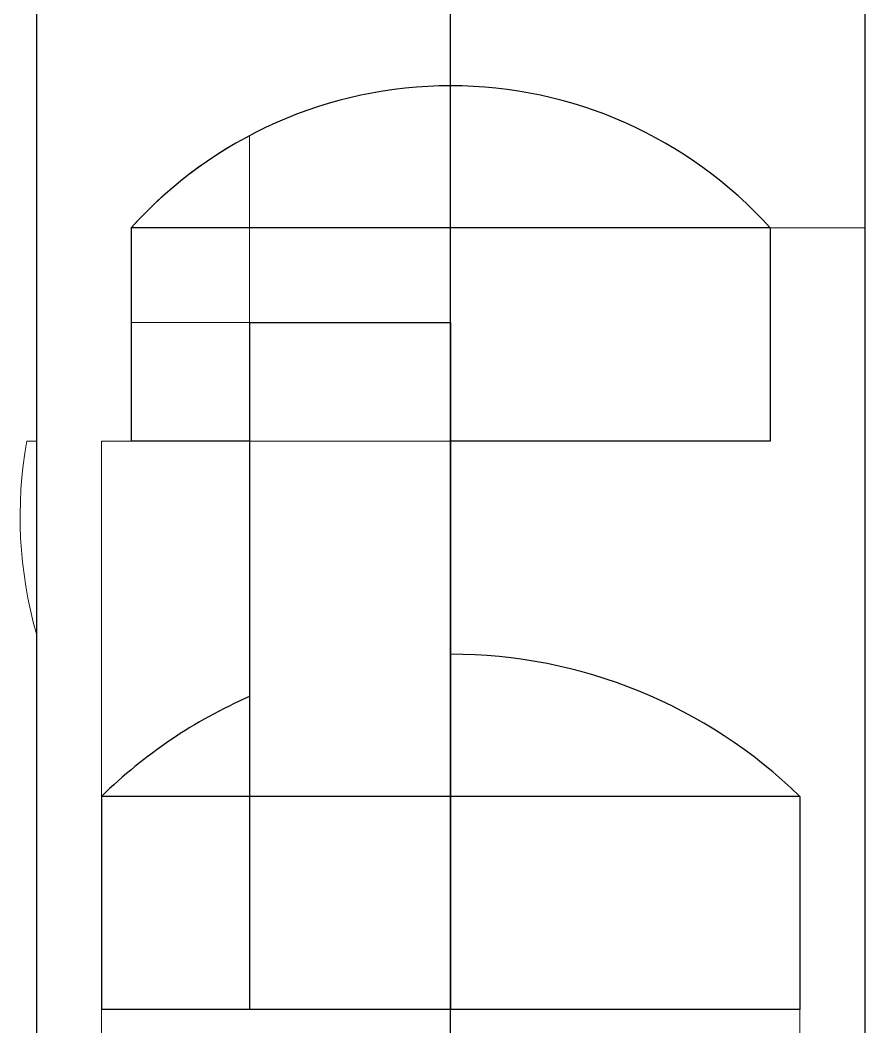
# Model space of a CAD drawing. Header units: millimetres. Extents: x 2148 to 2681, y 758 to 986.
# Drawn here: x 2191.54821 to 2191.55482, y 881.21459 to 881.22246 of the extents above; entities that cross this region are included whole.
import ezdxf

# ---------------------------------------------------------------- set-up
doc = ezdxf.new("R2010")
doc.units = ezdxf.units.MM
doc.layers.add('0.4', color=121, linetype='Continuous')
doc.layers.add('contrucion line05', color=86, linetype='Continuous')

msp = doc.modelspace()

# ---------------------------------------------------------------- linework, layer by layer
at = {"layer": '0.4', "color": 86, "lineweight": 0, "ltscale": 0.5}
for p, q in [((2191.554822839572, 881.2306534412778, -1.316013580034245e-08), (2191.554822839572, 881.2208386509877, -1.316013525504064e-08)), ((2191.554822839572, 881.2024520131374, -1.316013423349434e-08), (2191.554822839572, 881.2306534412778, -1.316013580034245e-08)), ((2191.554822839572, 881.2306534412778, -1.316013580034245e-08), (2191.554822839572, 881.2208386509877, -1.316013525504064e-08)), ((2191.554822839572, 881.2024520131374, -1.316013423349434e-08), (2191.554822839572, 881.2306534412778, -1.316013580034245e-08)), ((2191.554822839572, 881.2306534412778, -1.316013580034245e-08), (2191.554822839572, 881.2208386509877, -1.316013525504064e-08)), ((2191.554822839572, 881.2024520131374, -1.316013423349434e-08), (2191.554822839572, 881.2306534412778, -1.316013580034245e-08)), ((2191.554822839572, 881.2306534412778, -1.316013580034245e-08), (2191.554822839572, 881.2208386509877, -1.316013525504064e-08)), ((2191.554822839572, 881.2024520131374, -1.316013423349434e-08), (2191.554822839572, 881.2306534412778, -1.316013580034245e-08)), ((2191.554822839572, 881.2306534412778, -1.316013580034245e-08), (2191.554822839572, 881.2208386509877, -1.316013525504064e-08)), ((2191.554822839572, 881.2024520131374, -1.316013423349434e-08), (2191.554822839572, 881.2306534412778, -1.316013580034245e-08)), ((2191.554822839572, 881.2306534412778, -1.316013580034245e-08), (2191.554822839572, 881.2208386509877, -1.316013525504064e-08)), ((2191.554822839572, 881.2024520131374, -1.316013423349434e-08), (2191.554822839572, 881.2306534412778, -1.316013580034245e-08)), ((2191.554822839572, 881.2306534412778, -1.316013580034245e-08), (2191.554822839572, 881.2208386509877, -1.316013525504064e-08)), ((2191.554822839572, 881.2024520131374, -1.316013423349434e-08), (2191.554822839572, 881.2306534412778, -1.316013580034245e-08)), ((2191.554822839572, 881.2306534412778, -1.316013580034245e-08), (2191.554822839572, 881.2208386509877, -1.316013525504064e-08)), ((2191.554822839572, 881.2024520131374, -1.316013423349434e-08), (2191.554822839572, 881.2306534412778, -1.316013580034245e-08)), ((2191.554822839572, 881.2306534412778, -1.316013580034245e-08), (2191.554822839572, 881.2208386509877, -1.316013525504064e-08)), ((2191.554822839572, 881.2024520131374, -1.316013423349434e-08), (2191.554822839572, 881.2306534412778, -1.316013580034245e-08)), ((2191.554822839572, 881.2306534412778, -1.316013580034245e-08), (2191.554822839572, 881.2208386509877, -1.316013525504064e-08)), ((2191.554822839572, 881.2024520131374, -1.316013423349434e-08), (2191.554822839572, 881.2306534412778, -1.316013580034245e-08)), ((2191.550008036802, 881.2215593026045, -1.31562199749426e-08), (2191.550008036802, 881.2208386509877, -1.315621993490378e-08)), ((2191.550008036802, 881.2215593026045, -1.31562199749426e-08), (2191.550008036802, 881.2208386509877, -1.315621993490378e-08)), ((2191.550008036802, 881.2215593026045, -1.31562199749426e-08), (2191.550008036802, 881.2208386509877, -1.315621993490378e-08)), ((2191.550008036802, 881.2215593026045, -1.31562199749426e-08), (2191.550008036802, 881.2208386509877, -1.315621993490378e-08)), ((2191.550008036802, 881.2215593026045, -1.31562199749426e-08), (2191.550008036802, 881.2208386509877, -1.315621993490378e-08)), ((2191.550008036802, 881.2215593026045, -1.31562199749426e-08), (2191.550008036802, 881.2208386509877, -1.315621993490378e-08)), ((2191.550008036802, 881.2215593026045, -1.31562199749426e-08), (2191.550008036802, 881.2208386509877, -1.315621993490378e-08)), ((2191.550008036802, 881.2215593026045, -1.31562199749426e-08), (2191.550008036802, 881.2208386509877, -1.315621993490378e-08)), ((2191.550008036802, 881.2215593026045, -1.31562199749426e-08), (2191.550008036802, 881.2208386509877, -1.315621993490378e-08)), ((2191.550008036802, 881.2215593026045, -1.31562199749426e-08), (2191.550008036802, 881.2208386509877, -1.315621993490378e-08)), ((2191.550008036802, 881.2208386509877, -1.315621993490378e-08), (2191.549082113192, 881.2208386509881, -1.315546698872311e-08)), ((2191.549082113192, 881.2200998212498, -1.315546694767441e-08), (2191.549082113192, 881.2208386509881, -1.315546698872311e-08)), ((2191.549082113192, 881.2208386509881, -1.315546698872311e-08), (2191.550008036802, 881.2208386509877, -1.315621993490378e-08)), ((2191.550008036802, 881.2208386509877, -1.315621993490378e-08), (2191.549082113192, 881.2208386509881, -1.315546698872311e-08)), ((2191.549082113192, 881.2200998212498, -1.315546694767441e-08), (2191.549082113192, 881.2208386509881, -1.315546698872311e-08)), ((2191.549082113192, 881.2208386509881, -1.315546698872311e-08), (2191.550008036802, 881.2208386509877, -1.315621993490378e-08)), ((2191.550008036802, 881.2208386509877, -1.315621993490378e-08), (2191.549082113192, 881.2208386509881, -1.315546698872311e-08)), ((2191.549082113192, 881.2200998212498, -1.315546694767441e-08), (2191.549082113192, 881.2208386509881, -1.315546698872311e-08)), ((2191.549082113192, 881.2208386509881, -1.315546698872311e-08), (2191.550008036802, 881.2208386509877, -1.315621993490378e-08)), ((2191.550008036802, 881.2208386509877, -1.315621993490378e-08), (2191.549082113192, 881.2208386509881, -1.315546698872311e-08)), ((2191.549082113192, 881.2200998212498, -1.315546694767441e-08), (2191.549082113192, 881.2208386509881, -1.315546698872311e-08)), ((2191.549082113192, 881.2208386509881, -1.315546698872311e-08), (2191.550008036802, 881.2208386509877, -1.315621993490378e-08)), ((2191.550008036802, 881.2208386509877, -1.315621993490378e-08), (2191.549082113192, 881.2208386509881, -1.315546698872311e-08)), ((2191.549082113192, 881.2200998212498, -1.315546694767441e-08), (2191.549082113192, 881.2208386509881, -1.315546698872311e-08)), ((2191.549082113192, 881.2208386509881, -1.315546698872311e-08), (2191.550008036802, 881.2208386509877, -1.315621993490378e-08)), ((2191.550008036802, 881.2208386509877, -1.315621993490378e-08), (2191.549082113192, 881.2208386509881, -1.315546698872311e-08)), ((2191.549082113192, 881.2200998212498, -1.315546694767441e-08), (2191.549082113192, 881.2208386509881, -1.315546698872311e-08)), ((2191.549082113192, 881.2208386509881, -1.315546698872311e-08), (2191.550008036802, 881.2208386509877, -1.315621993490378e-08)), ((2191.550008036802, 881.2208386509877, -1.315621993490378e-08), (2191.549082113192, 881.2208386509881, -1.315546698872311e-08)), ((2191.549082113192, 881.2200998212498, -1.315546694767441e-08), (2191.549082113192, 881.2208386509881, -1.315546698872311e-08)), ((2191.549082113192, 881.2208386509881, -1.315546698872311e-08), (2191.550008036802, 881.2208386509877, -1.315621993490378e-08)), ((2191.550008036802, 881.2208386509877, -1.315621993490378e-08), (2191.549082113192, 881.2208386509881, -1.315546698872311e-08)), ((2191.549082113192, 881.2200998212498, -1.315546694767441e-08), (2191.549082113192, 881.2208386509881, -1.315546698872311e-08)), ((2191.549082113192, 881.2208386509881, -1.315546698872311e-08), (2191.550008036802, 881.2208386509877, -1.315621993490378e-08)), ((2191.550008036802, 881.2208386509877, -1.315621993490378e-08), (2191.549082113192, 881.2208386509881, -1.315546698872311e-08)), ((2191.549082113192, 881.2200998212498, -1.315546694767441e-08), (2191.549082113192, 881.2208386509881, -1.315546698872311e-08)), ((2191.549082113192, 881.2208386509881, -1.315546698872311e-08), (2191.550008036802, 881.2208386509877, -1.315621993490378e-08)), ((2191.550008036802, 881.2208386509877, -1.315621993490378e-08), (2191.549082113192, 881.2208386509881, -1.315546698872311e-08)), ((2191.549082113192, 881.2200998212498, -1.315546694767441e-08), (2191.549082113192, 881.2208386509881, -1.315546698872311e-08)), ((2191.549082113192, 881.2208386509881, -1.315546698872311e-08), (2191.550008036802, 881.2208386509877, -1.315621993490378e-08)), ((2191.550008036802, 881.2208386509877, -1.315621993490378e-08), (2191.550008036802, 881.2200998212498, -1.315621989385508e-08)), ((2191.550008036802, 881.2208386509877, -1.315621993490378e-08), (2191.550008036802, 881.2200998212498, -1.315621989385508e-08)), ((2191.550008036802, 881.2208386509877, -1.315621993490378e-08), (2191.550008036802, 881.2200998212498, -1.315621989385508e-08)), ((2191.550008036802, 881.2208386509877, -1.315621993490378e-08), (2191.550008036802, 881.2200998212498, -1.315621989385508e-08)), ((2191.550008036802, 881.2208386509877, -1.315621993490378e-08), (2191.550008036802, 881.2200998212498, -1.315621989385508e-08)), ((2191.550008036802, 881.2208386509877, -1.315621993490378e-08), (2191.550008036802, 881.2200998212498, -1.315621989385508e-08)), ((2191.550008036802, 881.2208386509877, -1.315621993490378e-08), (2191.550008036802, 881.2200998212498, -1.315621989385508e-08)), ((2191.550008036802, 881.2208386509877, -1.315621993490378e-08), (2191.550008036802, 881.2200998212498, -1.315621989385508e-08)), ((2191.550008036802, 881.2208386509877, -1.315621993490378e-08), (2191.550008036802, 881.2200998212498, -1.315621989385508e-08)), ((2191.550008036802, 881.2208386509877, -1.315621993490378e-08), (2191.550008036802, 881.2200998212498, -1.315621989385508e-08)), ((2191.554822839572, 881.2208386509877, -1.316013525504064e-08), (2191.554082100682, 881.2208386509881, -1.31595328980939e-08)), ((2191.554082100682, 881.2208386509881, -1.31595328980939e-08), (2191.554082100682, 881.2191719884864, -1.315953280549563e-08)), ((2191.554822839572, 881.2208386509877, -1.316013525504064e-08), (2191.554082100682, 881.2208386509881, -1.31595328980939e-08)), ((2191.554082100682, 881.2208386509881, -1.31595328980939e-08), (2191.554082100682, 881.2191719884864, -1.315953280549563e-08)), ((2191.554822839572, 881.2208386509877, -1.316013525504064e-08), (2191.554082100682, 881.2208386509881, -1.31595328980939e-08)), ((2191.554082100682, 881.2208386509881, -1.31595328980939e-08), (2191.554082100682, 881.2191719884864, -1.315953280549563e-08)), ((2191.554822839572, 881.2208386509877, -1.316013525504064e-08), (2191.554082100682, 881.2208386509881, -1.31595328980939e-08)), ((2191.554082100682, 881.2208386509881, -1.31595328980939e-08), (2191.554082100682, 881.2191719884864, -1.315953280549563e-08)), ((2191.554822839572, 881.2208386509877, -1.316013525504064e-08), (2191.554082100682, 881.2208386509881, -1.31595328980939e-08)), ((2191.554082100682, 881.2208386509881, -1.31595328980939e-08), (2191.554082100682, 881.2191719884864, -1.315953280549563e-08)), ((2191.554822839572, 881.2208386509877, -1.316013525504064e-08), (2191.554082100682, 881.2208386509881, -1.31595328980939e-08)), ((2191.554082100682, 881.2208386509881, -1.31595328980939e-08), (2191.554082100682, 881.2191719884864, -1.315953280549563e-08)), ((2191.554822839572, 881.2208386509877, -1.316013525504064e-08), (2191.554082100682, 881.2208386509881, -1.31595328980939e-08)), ((2191.554082100682, 881.2208386509881, -1.31595328980939e-08), (2191.554082100682, 881.2191719884864, -1.315953280549563e-08)), ((2191.554822839572, 881.2208386509877, -1.316013525504064e-08), (2191.554082100682, 881.2208386509881, -1.31595328980939e-08)), ((2191.554082100682, 881.2208386509881, -1.31595328980939e-08), (2191.554082100682, 881.2191719884864, -1.315953280549563e-08)), ((2191.554822839572, 881.2208386509877, -1.316013525504064e-08), (2191.554082100682, 881.2208386509881, -1.31595328980939e-08)), ((2191.554082100682, 881.2208386509881, -1.31595328980939e-08), (2191.554082100682, 881.2191719884864, -1.315953280549563e-08)), ((2191.554822839572, 881.2208386509877, -1.316013525504064e-08), (2191.554082100682, 881.2208386509881, -1.31595328980939e-08)), ((2191.554082100682, 881.2208386509881, -1.31595328980939e-08), (2191.554082100682, 881.2191719884864, -1.315953280549563e-08)), ((2191.551582106937, 881.2200998212501, -1.31574999023597e-08), (2191.549082113192, 881.2200998212498, -1.315546694767441e-08)), ((2191.551582106937, 881.2200998212501, -1.31574999023597e-08), (2191.549082113192, 881.2200998212498, -1.315546694767441e-08)), ((2191.551582106937, 881.2200998212501, -1.31574999023597e-08), (2191.549082113192, 881.2200998212498, -1.315546694767441e-08)), ((2191.551582106937, 881.2200998212501, -1.31574999023597e-08), (2191.549082113192, 881.2200998212498, -1.315546694767441e-08)), ((2191.551582106937, 881.2200998212501, -1.31574999023597e-08), (2191.549082113192, 881.2200998212498, -1.315546694767441e-08)), ((2191.551582106937, 881.2200998212501, -1.31574999023597e-08), (2191.549082113192, 881.2200998212498, -1.315546694767441e-08)), ((2191.551582106937, 881.2200998212501, -1.31574999023597e-08), (2191.549082113192, 881.2200998212498, -1.315546694767441e-08)), ((2191.551582106937, 881.2200998212501, -1.31574999023597e-08), (2191.549082113192, 881.2200998212498, -1.315546694767441e-08)), ((2191.551582106937, 881.2200998212501, -1.31574999023597e-08), (2191.549082113192, 881.2200998212498, -1.315546694767441e-08)), ((2191.551582106937, 881.2200998212501, -1.31574999023597e-08), (2191.549082113192, 881.2200998212498, -1.315546694767441e-08)), ((2191.550008036802, 881.2200998212498, -1.315621989385508e-08), (2191.551582106937, 881.2200998212501, -1.31574999023597e-08)), ((2191.550008036802, 881.2200998212498, -1.315621989385508e-08), (2191.551582106937, 881.2200998212501, -1.31574999023597e-08)), ((2191.550008036802, 881.2200998212498, -1.315621989385508e-08), (2191.551582106937, 881.2200998212501, -1.31574999023597e-08)), ((2191.550008036802, 881.2200998212498, -1.315621989385508e-08), (2191.551582106937, 881.2200998212501, -1.31574999023597e-08)), ((2191.550008036802, 881.2200998212498, -1.315621989385508e-08), (2191.551582106937, 881.2200998212501, -1.31574999023597e-08)), ((2191.550008036802, 881.2200998212498, -1.315621989385508e-08), (2191.551582106937, 881.2200998212501, -1.31574999023597e-08)), ((2191.550008036802, 881.2200998212498, -1.315621989385508e-08), (2191.551582106937, 881.2200998212501, -1.31574999023597e-08)), ((2191.550008036802, 881.2200998212498, -1.315621989385508e-08), (2191.551582106937, 881.2200998212501, -1.31574999023597e-08)), ((2191.550008036802, 881.2200998212498, -1.315621989385508e-08), (2191.551582106937, 881.2200998212501, -1.31574999023597e-08)), ((2191.550008036802, 881.2200998212498, -1.315621989385508e-08), (2191.551582106937, 881.2200998212501, -1.31574999023597e-08)), ((2191.551582106937, 881.2200998212501, -1.31574999023597e-08), (2191.551582106937, 881.2191719884862, -1.315749985081013e-08)), ((2191.551582106937, 881.2191719884862, -1.315749985081013e-08), (2191.551582106937, 881.2200998212501, -1.31574999023597e-08)), ((2191.551582106937, 881.2200998212501, -1.31574999023597e-08), (2191.551582106937, 881.2191719884862, -1.315749985081013e-08)), ((2191.551582106937, 881.2191719884862, -1.315749985081013e-08), (2191.551582106937, 881.2200998212501, -1.31574999023597e-08)), ((2191.551582106937, 881.2200998212501, -1.31574999023597e-08), (2191.551582106937, 881.2191719884862, -1.315749985081013e-08)), ((2191.551582106937, 881.2191719884862, -1.315749985081013e-08), (2191.551582106937, 881.2200998212501, -1.31574999023597e-08)), ((2191.551582106937, 881.2200998212501, -1.31574999023597e-08), (2191.551582106937, 881.2191719884862, -1.315749985081013e-08)), ((2191.551582106937, 881.2191719884862, -1.315749985081013e-08), (2191.551582106937, 881.2200998212501, -1.31574999023597e-08)), ((2191.551582106937, 881.2200998212501, -1.31574999023597e-08), (2191.551582106937, 881.2191719884862, -1.315749985081013e-08)), ((2191.551582106937, 881.2191719884862, -1.315749985081013e-08), (2191.551582106937, 881.2200998212501, -1.31574999023597e-08)), ((2191.551582106937, 881.2200998212501, -1.31574999023597e-08), (2191.551582106937, 881.2191719884862, -1.315749985081013e-08)), ((2191.551582106937, 881.2191719884862, -1.315749985081013e-08), (2191.551582106937, 881.2200998212501, -1.31574999023597e-08)), ((2191.551582106937, 881.2200998212501, -1.31574999023597e-08), (2191.551582106937, 881.2191719884862, -1.315749985081013e-08)), ((2191.551582106937, 881.2191719884862, -1.315749985081013e-08), (2191.551582106937, 881.2200998212501, -1.31574999023597e-08)), ((2191.551582106937, 881.2200998212501, -1.31574999023597e-08), (2191.551582106937, 881.2191719884862, -1.315749985081013e-08)), ((2191.551582106937, 881.2191719884862, -1.315749985081013e-08), (2191.551582106937, 881.2200998212501, -1.31574999023597e-08)), ((2191.551582106937, 881.2200998212501, -1.31574999023597e-08), (2191.551582106937, 881.2191719884862, -1.315749985081013e-08)), ((2191.551582106937, 881.2191719884862, -1.315749985081013e-08), (2191.551582106937, 881.2200998212501, -1.31574999023597e-08)), ((2191.551582106937, 881.2200998212501, -1.31574999023597e-08), (2191.551582106937, 881.2191719884862, -1.315749985081013e-08)), ((2191.551582106937, 881.2191719884862, -1.315749985081013e-08), (2191.551582106937, 881.2200998212501, -1.31574999023597e-08)), ((2191.548266188455, 881.2191719884862, -1.315480339925788e-08), (2191.5483413743, 881.2191719884864, -1.315486453917788e-08)), ((2191.548266188455, 881.2191719884862, -1.315480339925788e-08), (2191.5483413743, 881.2191719884864, -1.315486453917788e-08)), ((2191.548266188455, 881.2191719884862, -1.315480339925788e-08), (2191.5483413743, 881.2191719884864, -1.315486453917788e-08)), ((2191.548266188455, 881.2191719884862, -1.315480339925788e-08), (2191.5483413743, 881.2191719884864, -1.315486453917788e-08)), ((2191.548266188455, 881.2191719884862, -1.315480339925788e-08), (2191.5483413743, 881.2191719884864, -1.315486453917788e-08)), ((2191.548266188455, 881.2191719884862, -1.315480339925788e-08), (2191.5483413743, 881.2191719884864, -1.315486453917788e-08)), ((2191.548266188455, 881.2191719884862, -1.315480339925788e-08), (2191.5483413743, 881.2191719884864, -1.315486453917788e-08)), ((2191.548266188455, 881.2191719884862, -1.315480339925788e-08), (2191.5483413743, 881.2191719884864, -1.315486453917788e-08)), ((2191.548266188455, 881.2191719884862, -1.315480339925788e-08), (2191.5483413743, 881.2191719884864, -1.315486453917788e-08)), ((2191.548266188455, 881.2191719884862, -1.315480339925788e-08), (2191.5483413743, 881.2191719884864, -1.315486453917788e-08)), ((2191.5483413743, 881.2191719884864, -1.315486453917788e-08), (2191.5483413743, 881.2176644371644, -1.315486445541967e-08)), ((2191.5483413743, 881.2191719884864, -1.315486453917788e-08), (2191.5483413743, 881.2176644371644, -1.315486445541967e-08)), ((2191.5483413743, 881.2191719884864, -1.315486453917788e-08), (2191.5483413743, 881.2176644371644, -1.315486445541967e-08)), ((2191.5483413743, 881.2191719884864, -1.315486453917788e-08), (2191.5483413743, 881.2176644371644, -1.315486445541967e-08)), ((2191.5483413743, 881.2191719884864, -1.315486453917788e-08), (2191.5483413743, 881.2176644371644, -1.315486445541967e-08)), ((2191.5483413743, 881.2191719884864, -1.315486453917788e-08), (2191.5483413743, 881.2176644371644, -1.315486445541967e-08)), ((2191.5483413743, 881.2191719884864, -1.315486453917788e-08), (2191.5483413743, 881.2176644371644, -1.315486445541967e-08)), ((2191.5483413743, 881.2191719884864, -1.315486453917788e-08), (2191.5483413743, 881.2176644371644, -1.315486445541967e-08)), ((2191.5483413743, 881.2191719884864, -1.315486453917788e-08), (2191.5483413743, 881.2176644371644, -1.315486445541967e-08)), ((2191.5483413743, 881.2191719884864, -1.315486453917788e-08), (2191.5483413743, 881.2176644371644, -1.315486445541967e-08)), ((2191.554082100682, 881.2191719884864, -1.315953280549563e-08), (2191.548850632282, 881.2191719884864, -1.31552786595739e-08)), ((2191.548850632282, 881.2191719884864, -1.31552786595739e-08), (2191.548850632282, 881.2058386884888, -1.315527791878662e-08)), ((2191.554082100682, 881.2191719884864, -1.315953280549563e-08), (2191.548850632282, 881.2191719884864, -1.31552786595739e-08)), ((2191.548850632282, 881.2191719884864, -1.31552786595739e-08), (2191.548850632282, 881.2058386884888, -1.315527791878662e-08)), ((2191.554082100682, 881.2191719884864, -1.315953280549563e-08), (2191.548850632282, 881.2191719884864, -1.31552786595739e-08)), ((2191.548850632282, 881.2191719884864, -1.31552786595739e-08), (2191.548850632282, 881.2058386884888, -1.315527791878662e-08)), ((2191.554082100682, 881.2191719884864, -1.315953280549563e-08), (2191.548850632282, 881.2191719884864, -1.31552786595739e-08)), ((2191.548850632282, 881.2191719884864, -1.31552786595739e-08), (2191.548850632282, 881.2058386884888, -1.315527791878662e-08)), ((2191.554082100682, 881.2191719884864, -1.315953280549563e-08), (2191.548850632282, 881.2191719884864, -1.31552786595739e-08)), ((2191.548850632282, 881.2191719884864, -1.31552786595739e-08), (2191.548850632282, 881.2058386884888, -1.315527791878662e-08)), ((2191.554082100682, 881.2191719884864, -1.315953280549563e-08), (2191.548850632282, 881.2191719884864, -1.31552786595739e-08)), ((2191.548850632282, 881.2191719884864, -1.31552786595739e-08), (2191.548850632282, 881.2058386884888, -1.315527791878662e-08)), ((2191.554082100682, 881.2191719884864, -1.315953280549563e-08), (2191.548850632282, 881.2191719884864, -1.31552786595739e-08)), ((2191.548850632282, 881.2191719884864, -1.31552786595739e-08), (2191.548850632282, 881.2058386884888, -1.315527791878662e-08)), ((2191.554082100682, 881.2191719884864, -1.315953280549563e-08), (2191.548850632282, 881.2191719884864, -1.31552786595739e-08)), ((2191.548850632282, 881.2191719884864, -1.31552786595739e-08), (2191.548850632282, 881.2058386884888, -1.315527791878662e-08)), ((2191.554082100682, 881.2191719884864, -1.315953280549563e-08), (2191.548850632282, 881.2191719884864, -1.31552786595739e-08)), ((2191.548850632282, 881.2191719884864, -1.31552786595739e-08), (2191.548850632282, 881.2058386884888, -1.315527791878662e-08)), ((2191.554082100682, 881.2191719884864, -1.315953280549563e-08), (2191.548850632282, 881.2191719884864, -1.31552786595739e-08)), ((2191.548850632282, 881.2191719884864, -1.31552786595739e-08), (2191.548850632282, 881.2058386884888, -1.315527791878662e-08)), ((2191.554313581592, 881.2163942176554, -1.315972088771589e-08), (2191.551582106937, 881.2163942176552, -1.315749969647966e-08)), ((2191.551582106937, 881.2163942176552, -1.315749969647966e-08), (2191.551582106937, 881.2075053509903, -1.315749920262134e-08)), ((2191.554313581592, 881.2163942176554, -1.315972088771589e-08), (2191.551582106937, 881.2163942176552, -1.315749969647966e-08)), ((2191.551582106937, 881.2163942176552, -1.315749969647966e-08), (2191.551582106937, 881.2075053509903, -1.315749920262134e-08)), ((2191.554313581592, 881.2163942176554, -1.315972088771589e-08), (2191.551582106937, 881.2163942176552, -1.315749969647966e-08)), ((2191.551582106937, 881.2163942176552, -1.315749969647966e-08), (2191.551582106937, 881.2075053509903, -1.315749920262134e-08)), ((2191.554313581592, 881.2163942176554, -1.315972088771589e-08), (2191.551582106937, 881.2163942176552, -1.315749969647966e-08)), ((2191.551582106937, 881.2163942176552, -1.315749969647966e-08), (2191.551582106937, 881.2075053509903, -1.315749920262134e-08)), ((2191.554313581592, 881.2163942176554, -1.315972088771589e-08), (2191.551582106937, 881.2163942176552, -1.315749969647966e-08)), ((2191.551582106937, 881.2163942176552, -1.315749969647966e-08), (2191.551582106937, 881.2075053509903, -1.315749920262134e-08)), ((2191.554313581592, 881.2163942176554, -1.315972088771589e-08), (2191.551582106937, 881.2163942176552, -1.315749969647966e-08)), ((2191.551582106937, 881.2163942176552, -1.315749969647966e-08), (2191.551582106937, 881.2075053509903, -1.315749920262134e-08)), ((2191.554313581592, 881.2163942176554, -1.315972088771589e-08), (2191.551582106937, 881.2163942176552, -1.315749969647966e-08)), ((2191.551582106937, 881.2163942176552, -1.315749969647966e-08), (2191.551582106937, 881.2075053509903, -1.315749920262134e-08)), ((2191.554313581592, 881.2163942176554, -1.315972088771589e-08), (2191.551582106937, 881.2163942176552, -1.315749969647966e-08)), ((2191.551582106937, 881.2163942176552, -1.315749969647966e-08), (2191.551582106937, 881.2075053509903, -1.315749920262134e-08)), ((2191.554313581592, 881.2163942176554, -1.315972088771589e-08), (2191.551582106937, 881.2163942176552, -1.315749969647966e-08)), ((2191.551582106937, 881.2163942176552, -1.315749969647966e-08), (2191.551582106937, 881.2075053509903, -1.315749920262134e-08)), ((2191.554313581592, 881.2163942176554, -1.315972088771589e-08), (2191.551582106937, 881.2163942176552, -1.315749969647966e-08)), ((2191.551582106937, 881.2163942176552, -1.315749969647966e-08), (2191.551582106937, 881.2075053509903, -1.315749920262134e-08)), ((2191.554313581592, 881.2075053509903, -1.315972039385778e-08), (2191.554313581592, 881.2163942176554, -1.315972088771589e-08)), ((2191.554313581592, 881.2075053509903, -1.315972039385778e-08), (2191.554313581592, 881.2163942176554, -1.315972088771589e-08)), ((2191.554313581592, 881.2075053509903, -1.315972039385778e-08), (2191.554313581592, 881.2163942176554, -1.315972088771589e-08)), ((2191.554313581592, 881.2075053509903, -1.315972039385778e-08), (2191.554313581592, 881.2163942176554, -1.315972088771589e-08)), ((2191.554313581592, 881.2075053509903, -1.315972039385778e-08), (2191.554313581592, 881.2163942176554, -1.315972088771589e-08)), ((2191.554313581592, 881.2075053509903, -1.315972039385778e-08), (2191.554313581592, 881.2163942176554, -1.315972088771589e-08)), ((2191.554313581592, 881.2075053509903, -1.315972039385778e-08), (2191.554313581592, 881.2163942176554, -1.315972088771589e-08)), ((2191.554313581592, 881.2075053509903, -1.315972039385778e-08), (2191.554313581592, 881.2163942176554, -1.315972088771589e-08)), ((2191.554313581592, 881.2075053509903, -1.315972039385778e-08), (2191.554313581592, 881.2163942176554, -1.315972088771589e-08)), ((2191.554313581592, 881.2075053509903, -1.315972039385778e-08), (2191.554313581592, 881.2163942176554, -1.315972088771589e-08))]:
    msp.add_line(p, q, dxfattribs=at)
for radius, start, end in [(0.003368047135350348, 117.8626724508837, 137.9249779223111), (0.003368047135350348, 117.8626724508837, 137.9249779223111), (0.003368047135350348, 117.8626724508837, 137.9249779223111), (0.003368047135350348, 117.8626724508837, 137.9249779223111), (0.003368047135350348, 117.8626724508837, 137.9249779223111), (0.003368047135350348, 117.8626724508837, 137.9249779223111), (0.003368047135350348, 117.8626724508837, 137.9249779223111), (0.003368047135350348, 117.8626724508837, 137.9249779223111), (0.003368047135350348, 117.8626724508837, 137.9249779223111), (0.003368047135350348, 117.8626724508837, 137.9249779223111), (0.003368047135329035, 169.906343148221, 195.8039305108827), (0.003368047135329035, 169.906343148221, 195.8039305108827), (0.003368047135329035, 169.906343148221, 195.8039305108827), (0.003368047135329035, 169.906343148221, 195.8039305108827), (0.003368047135329035, 169.906343148221, 195.8039305108827), (0.003368047135329035, 169.906343148221, 195.8039305108827), (0.003368047135329035, 169.906343148221, 195.8039305108827), (0.003368047135329035, 169.906343148221, 195.8039305108827), (0.003368047135329035, 169.906343148221, 195.8039305108827), (0.003368047135329035, 169.906343148221, 195.8039305108827)]:
    msp.add_arc((2191.551582106937, 881.2185817121931, 1.76902594165509e-06), radius, start, end, dxfattribs=at)
at = {"layer": 'contrucion line05', "ltscale": 0.5}
for p, q in [((2191.551582106937, 881.1929383437815, -1.315749839329067e-08), (2191.551582106937, 881.2442379328708, -1.31575012434532e-08)), ((2191.551582106937, 881.1929383437815, -1.315749839329067e-08), (2191.551582106937, 881.2442379328708, -1.31575012434532e-08)), ((2191.551582106937, 881.1929383437815, -1.315749839329067e-08), (2191.551582106937, 881.2442379328708, -1.31575012434532e-08)), ((2191.551582106937, 881.1929383437815, -1.315749839329067e-08), (2191.551582106937, 881.2442379328708, -1.31575012434532e-08)), ((2191.551582106937, 881.1929383437815, -1.315749839329067e-08), (2191.551582106937, 881.2442379328708, -1.31575012434532e-08)), ((2191.551582106937, 881.1929383437815, -1.315749839329067e-08), (2191.551582106937, 881.2442379328708, -1.31575012434532e-08)), ((2191.551582106937, 881.1929383437815, -1.315749839329067e-08), (2191.551582106937, 881.2442379328708, -1.31575012434532e-08)), ((2191.551582106937, 881.1929383437815, -1.315749839329067e-08), (2191.551582106937, 881.2442379328708, -1.31575012434532e-08)), ((2191.551582106937, 881.1929383437815, -1.315749839329067e-08), (2191.551582106937, 881.2442379328708, -1.31575012434532e-08)), ((2191.551582106937, 881.1929383437815, -1.315749839329067e-08), (2191.551582106937, 881.2442379328708, -1.31575012434532e-08)), ((2191.551582106937, 881.1929383437815, -1.315749839329067e-08), (2191.551582106937, 881.2442379328708, -1.31575012434532e-08)), ((2191.551582106937, 881.1929383437815, -1.315749839329067e-08), (2191.551582106937, 881.2442379328708, -1.31575012434532e-08)), ((2191.551582106937, 881.1929383437815, -1.315749839329067e-08), (2191.551582106937, 881.2442379328708, -1.31575012434532e-08)), ((2191.551582106937, 881.1929383437815, -1.315749839329067e-08), (2191.551582106937, 881.2442379328708, -1.31575012434532e-08)), ((2191.551582106937, 881.1929383437815, -1.315749839329067e-08), (2191.551582106937, 881.2442379328708, -1.31575012434532e-08)), ((2191.551582106937, 881.1929383437815, -1.315749839329067e-08), (2191.551582106937, 881.2442379328708, -1.31575012434532e-08)), ((2191.551582106937, 881.1929383437815, -1.315749839329067e-08), (2191.551582106937, 881.2442379328708, -1.31575012434532e-08)), ((2191.551582106937, 881.1929383437815, -1.315749839329067e-08), (2191.551582106937, 881.2442379328708, -1.31575012434532e-08)), ((2191.551582106937, 881.1929383437815, -1.315749839329067e-08), (2191.551582106937, 881.2442379328708, -1.31575012434532e-08)), ((2191.551582106937, 881.1929383437815, -1.315749839329067e-08), (2191.551582106937, 881.2442379328708, -1.31575012434532e-08)), ((2191.5483413743, 881.2306534412778, -1.315486517707776e-08), (2191.5483413743, 881.1995424079356, -1.315486344857468e-08)), ((2191.5483413743, 881.2306534412778, -1.315486517707776e-08), (2191.5483413743, 881.1995424079356, -1.315486344857468e-08)), ((2191.5483413743, 881.2306534412778, -1.315486517707776e-08), (2191.5483413743, 881.1995424079356, -1.315486344857468e-08)), ((2191.5483413743, 881.2306534412778, -1.315486517707776e-08), (2191.5483413743, 881.1995424079356, -1.315486344857468e-08)), ((2191.5483413743, 881.2306534412778, -1.315486517707776e-08), (2191.5483413743, 881.1995424079356, -1.315486344857468e-08)), ((2191.5483413743, 881.2306534412778, -1.315486517707776e-08), (2191.5483413743, 881.1995424079356, -1.315486344857468e-08)), ((2191.5483413743, 881.2306534412778, -1.315486517707776e-08), (2191.5483413743, 881.1995424079356, -1.315486344857468e-08)), ((2191.5483413743, 881.2306534412778, -1.315486517707776e-08), (2191.5483413743, 881.1995424079356, -1.315486344857468e-08)), ((2191.5483413743, 881.2306534412778, -1.315486517707776e-08), (2191.5483413743, 881.1995424079356, -1.315486344857468e-08)), ((2191.5483413743, 881.2306534412778, -1.315486517707776e-08), (2191.5483413743, 881.1995424079356, -1.315486344857468e-08)), ((2191.554822839572, 881.2306534412778, -1.316013580034245e-08), (2191.554822839572, 881.1995424079354, -1.316013407183895e-08)), ((2191.554822839572, 881.2306534412778, -1.316013580034245e-08), (2191.554822839572, 881.1995424079354, -1.316013407183895e-08)), ((2191.554822839572, 881.2306534412778, -1.316013580034245e-08), (2191.554822839572, 881.1995424079354, -1.316013407183895e-08)), ((2191.554822839572, 881.2306534412778, -1.316013580034245e-08), (2191.554822839572, 881.1995424079354, -1.316013407183895e-08)), ((2191.554822839572, 881.2306534412778, -1.316013580034245e-08), (2191.554822839572, 881.1995424079354, -1.316013407183895e-08)), ((2191.554822839572, 881.2306534412778, -1.316013580034245e-08), (2191.554822839572, 881.1995424079354, -1.316013407183895e-08)), ((2191.554822839572, 881.2306534412778, -1.316013580034245e-08), (2191.554822839572, 881.1995424079354, -1.316013407183895e-08)), ((2191.554822839572, 881.2306534412778, -1.316013580034245e-08), (2191.554822839572, 881.1995424079354, -1.316013407183895e-08)), ((2191.554822839572, 881.2306534412778, -1.316013580034245e-08), (2191.554822839572, 881.1995424079354, -1.316013407183895e-08)), ((2191.554822839572, 881.2306534412778, -1.316013580034245e-08), (2191.554822839572, 881.1995424079354, -1.316013407183895e-08)), ((2191.551582106937, 881.2208386509877, -1.315749994340861e-08), (2191.549082113192, 881.2208386509881, -1.315546698872311e-08)), ((2191.549082113192, 881.2208386509881, -1.315546698872311e-08), (2191.549082113192, 881.2191719884862, -1.315546689612483e-08)), ((2191.551582106937, 881.2208386509877, -1.315749994340861e-08), (2191.549082113192, 881.2208386509881, -1.315546698872311e-08)), ((2191.549082113192, 881.2208386509881, -1.315546698872311e-08), (2191.549082113192, 881.2191719884862, -1.315546689612483e-08)), ((2191.551582106937, 881.2208386509877, -1.315749994340861e-08), (2191.549082113192, 881.2208386509881, -1.315546698872311e-08)), ((2191.549082113192, 881.2208386509881, -1.315546698872311e-08), (2191.549082113192, 881.2191719884862, -1.315546689612483e-08)), ((2191.551582106937, 881.2208386509877, -1.315749994340861e-08), (2191.549082113192, 881.2208386509881, -1.315546698872311e-08)), ((2191.549082113192, 881.2208386509881, -1.315546698872311e-08), (2191.549082113192, 881.2191719884862, -1.315546689612483e-08)), ((2191.551582106937, 881.2208386509877, -1.315749994340861e-08), (2191.549082113192, 881.2208386509881, -1.315546698872311e-08)), ((2191.549082113192, 881.2208386509881, -1.315546698872311e-08), (2191.549082113192, 881.2191719884862, -1.315546689612483e-08)), ((2191.551582106937, 881.2208386509877, -1.315749994340861e-08), (2191.549082113192, 881.2208386509881, -1.315546698872311e-08)), ((2191.549082113192, 881.2208386509881, -1.315546698872311e-08), (2191.549082113192, 881.2191719884862, -1.315546689612483e-08)), ((2191.551582106937, 881.2208386509877, -1.315749994340861e-08), (2191.549082113192, 881.2208386509881, -1.315546698872311e-08)), ((2191.549082113192, 881.2208386509881, -1.315546698872311e-08), (2191.549082113192, 881.2191719884862, -1.315546689612483e-08)), ((2191.551582106937, 881.2208386509877, -1.315749994340861e-08), (2191.549082113192, 881.2208386509881, -1.315546698872311e-08)), ((2191.549082113192, 881.2208386509881, -1.315546698872311e-08), (2191.549082113192, 881.2191719884862, -1.315546689612483e-08)), ((2191.551582106937, 881.2208386509877, -1.315749994340861e-08), (2191.549082113192, 881.2208386509881, -1.315546698872311e-08)), ((2191.549082113192, 881.2208386509881, -1.315546698872311e-08), (2191.549082113192, 881.2191719884862, -1.315546689612483e-08)), ((2191.551582106937, 881.2208386509877, -1.315749994340861e-08), (2191.549082113192, 881.2208386509881, -1.315546698872311e-08)), ((2191.549082113192, 881.2208386509881, -1.315546698872311e-08), (2191.549082113192, 881.2191719884862, -1.315546689612483e-08)), ((2191.554082100682, 881.2208386509881, -1.31595328980939e-08), (2191.551582106937, 881.2208386509877, -1.315749994340861e-08)), ((2191.554082100682, 881.2208386509881, -1.31595328980939e-08), (2191.551582106937, 881.2208386509877, -1.315749994340861e-08)), ((2191.554082100682, 881.2208386509881, -1.31595328980939e-08), (2191.551582106937, 881.2208386509877, -1.315749994340861e-08)), ((2191.554082100682, 881.2208386509881, -1.31595328980939e-08), (2191.551582106937, 881.2208386509877, -1.315749994340861e-08)), ((2191.554082100682, 881.2208386509881, -1.31595328980939e-08), (2191.551582106937, 881.2208386509877, -1.315749994340861e-08)), ((2191.554082100682, 881.2208386509881, -1.31595328980939e-08), (2191.551582106937, 881.2208386509877, -1.315749994340861e-08)), ((2191.554082100682, 881.2208386509881, -1.31595328980939e-08), (2191.551582106937, 881.2208386509877, -1.315749994340861e-08)), ((2191.554082100682, 881.2208386509881, -1.31595328980939e-08), (2191.551582106937, 881.2208386509877, -1.315749994340861e-08)), ((2191.554082100682, 881.2208386509881, -1.31595328980939e-08), (2191.551582106937, 881.2208386509877, -1.315749994340861e-08)), ((2191.554082100682, 881.2208386509881, -1.31595328980939e-08), (2191.551582106937, 881.2208386509877, -1.315749994340861e-08)), ((2191.554082100682, 881.2208386509881, -1.31595328980939e-08), (2191.554082100682, 881.2191719884864, -1.315953280549563e-08)), ((2191.554082100682, 881.2208386509881, -1.31595328980939e-08), (2191.554082100682, 881.2191719884864, -1.315953280549563e-08)), ((2191.554082100682, 881.2208386509881, -1.31595328980939e-08), (2191.554082100682, 881.2191719884864, -1.315953280549563e-08)), ((2191.554082100682, 881.2208386509881, -1.31595328980939e-08), (2191.554082100682, 881.2191719884864, -1.315953280549563e-08)), ((2191.554082100682, 881.2208386509881, -1.31595328980939e-08), (2191.554082100682, 881.2191719884864, -1.315953280549563e-08)), ((2191.554082100682, 881.2208386509881, -1.31595328980939e-08), (2191.554082100682, 881.2191719884864, -1.315953280549563e-08)), ((2191.554082100682, 881.2208386509881, -1.31595328980939e-08), (2191.554082100682, 881.2191719884864, -1.315953280549563e-08)), ((2191.554082100682, 881.2208386509881, -1.31595328980939e-08), (2191.554082100682, 881.2191719884864, -1.315953280549563e-08)), ((2191.554082100682, 881.2208386509881, -1.31595328980939e-08), (2191.554082100682, 881.2191719884864, -1.315953280549563e-08)), ((2191.554082100682, 881.2208386509881, -1.31595328980939e-08), (2191.554082100682, 881.2191719884864, -1.315953280549563e-08)), ((2191.550008036802, 881.2200998212498, -1.315621989385508e-08), (2191.551582106937, 881.2200998212501, -1.31574999023597e-08)), ((2191.550008036802, 881.2200998212498, -1.315621989385508e-08), (2191.550008036802, 881.2147275551537, -1.315621959537634e-08)), ((2191.550008036802, 881.2200998212498, -1.315621989385508e-08), (2191.551582106937, 881.2200998212501, -1.31574999023597e-08)), ((2191.550008036802, 881.2200998212498, -1.315621989385508e-08), (2191.550008036802, 881.2147275551537, -1.315621959537634e-08)), ((2191.550008036802, 881.2200998212498, -1.315621989385508e-08), (2191.551582106937, 881.2200998212501, -1.31574999023597e-08)), ((2191.550008036802, 881.2200998212498, -1.315621989385508e-08), (2191.550008036802, 881.2147275551537, -1.315621959537634e-08)), ((2191.550008036802, 881.2200998212498, -1.315621989385508e-08), (2191.551582106937, 881.2200998212501, -1.31574999023597e-08)), ((2191.550008036802, 881.2200998212498, -1.315621989385508e-08), (2191.550008036802, 881.2147275551537, -1.315621959537634e-08)), ((2191.550008036802, 881.2200998212498, -1.315621989385508e-08), (2191.551582106937, 881.2200998212501, -1.31574999023597e-08)), ((2191.550008036802, 881.2200998212498, -1.315621989385508e-08), (2191.550008036802, 881.2147275551537, -1.315621959537634e-08)), ((2191.550008036802, 881.2200998212498, -1.315621989385508e-08), (2191.551582106937, 881.2200998212501, -1.31574999023597e-08)), ((2191.550008036802, 881.2200998212498, -1.315621989385508e-08), (2191.550008036802, 881.2147275551537, -1.315621959537634e-08)), ((2191.550008036802, 881.2200998212498, -1.315621989385508e-08), (2191.551582106937, 881.2200998212501, -1.31574999023597e-08)), ((2191.550008036802, 881.2200998212498, -1.315621989385508e-08), (2191.550008036802, 881.2147275551537, -1.315621959537634e-08)), ((2191.550008036802, 881.2200998212498, -1.315621989385508e-08), (2191.551582106937, 881.2200998212501, -1.31574999023597e-08)), ((2191.550008036802, 881.2200998212498, -1.315621989385508e-08), (2191.550008036802, 881.2147275551537, -1.315621959537634e-08)), ((2191.550008036802, 881.2200998212498, -1.315621989385508e-08), (2191.551582106937, 881.2200998212501, -1.31574999023597e-08)), ((2191.550008036802, 881.2200998212498, -1.315621989385508e-08), (2191.550008036802, 881.2147275551537, -1.315621959537634e-08)), ((2191.550008036802, 881.2200998212498, -1.315621989385508e-08), (2191.551582106937, 881.2200998212501, -1.31574999023597e-08)), ((2191.550008036802, 881.2200998212498, -1.315621989385508e-08), (2191.550008036802, 881.2147275551537, -1.315621959537634e-08)), ((2191.551582106937, 881.2200998212501, -1.31574999023597e-08), (2191.551582106937, 881.2147275551537, -1.315749960388096e-08)), ((2191.551582106937, 881.2200998212501, -1.31574999023597e-08), (2191.551582106937, 881.2147275551537, -1.315749960388096e-08)), ((2191.551582106937, 881.2200998212501, -1.31574999023597e-08), (2191.551582106937, 881.2147275551537, -1.315749960388096e-08)), ((2191.551582106937, 881.2200998212501, -1.31574999023597e-08), (2191.551582106937, 881.2147275551537, -1.315749960388096e-08)), ((2191.551582106937, 881.2200998212501, -1.31574999023597e-08), (2191.551582106937, 881.2147275551537, -1.315749960388096e-08)), ((2191.551582106937, 881.2200998212501, -1.31574999023597e-08), (2191.551582106937, 881.2147275551537, -1.315749960388096e-08)), ((2191.551582106937, 881.2200998212501, -1.31574999023597e-08), (2191.551582106937, 881.2147275551537, -1.315749960388096e-08)), ((2191.551582106937, 881.2200998212501, -1.31574999023597e-08), (2191.551582106937, 881.2147275551537, -1.315749960388096e-08)), ((2191.551582106937, 881.2200998212501, -1.31574999023597e-08), (2191.551582106937, 881.2147275551537, -1.315749960388096e-08)), ((2191.551582106937, 881.2200998212501, -1.31574999023597e-08), (2191.551582106937, 881.2147275551537, -1.315749960388096e-08)), ((2191.551582106937, 881.2200998212501, -1.31574999023597e-08), (2191.551582106937, 881.2147275551537, -1.315749960388096e-08)), ((2191.551582106937, 881.2200998212501, -1.31574999023597e-08), (2191.551582106937, 881.2147275551537, -1.315749960388096e-08)), ((2191.551582106937, 881.2200998212501, -1.31574999023597e-08), (2191.551582106937, 881.2147275551537, -1.315749960388096e-08)), ((2191.551582106937, 881.2200998212501, -1.31574999023597e-08), (2191.551582106937, 881.2147275551537, -1.315749960388096e-08)), ((2191.551582106937, 881.2200998212501, -1.31574999023597e-08), (2191.551582106937, 881.2147275551537, -1.315749960388096e-08)), ((2191.551582106937, 881.2200998212501, -1.31574999023597e-08), (2191.551582106937, 881.2147275551537, -1.315749960388096e-08)), ((2191.551582106937, 881.2200998212501, -1.31574999023597e-08), (2191.551582106937, 881.2147275551537, -1.315749960388096e-08)), ((2191.551582106937, 881.2200998212501, -1.31574999023597e-08), (2191.551582106937, 881.2147275551537, -1.315749960388096e-08)), ((2191.551582106937, 881.2200998212501, -1.31574999023597e-08), (2191.551582106937, 881.2147275551537, -1.315749960388096e-08)), ((2191.551582106937, 881.2200998212501, -1.31574999023597e-08), (2191.551582106937, 881.2147275551537, -1.315749960388096e-08)), ((2191.550008036802, 881.2191719884862, -1.315621984230551e-08), (2191.549082113192, 881.2191719884862, -1.315546689612483e-08)), ((2191.550008036802, 881.2191719884862, -1.315621984230551e-08), (2191.549082113192, 881.2191719884862, -1.315546689612483e-08)), ((2191.550008036802, 881.2191719884862, -1.315621984230551e-08), (2191.549082113192, 881.2191719884862, -1.315546689612483e-08)), ((2191.550008036802, 881.2191719884862, -1.315621984230551e-08), (2191.549082113192, 881.2191719884862, -1.315546689612483e-08)), ((2191.550008036802, 881.2191719884862, -1.315621984230551e-08), (2191.549082113192, 881.2191719884862, -1.315546689612483e-08)), ((2191.550008036802, 881.2191719884862, -1.315621984230551e-08), (2191.549082113192, 881.2191719884862, -1.315546689612483e-08)), ((2191.550008036802, 881.2191719884862, -1.315621984230551e-08), (2191.549082113192, 881.2191719884862, -1.315546689612483e-08)), ((2191.550008036802, 881.2191719884862, -1.315621984230551e-08), (2191.549082113192, 881.2191719884862, -1.315546689612483e-08)), ((2191.550008036802, 881.2191719884862, -1.315621984230551e-08), (2191.549082113192, 881.2191719884862, -1.315546689612483e-08)), ((2191.550008036802, 881.2191719884862, -1.315621984230551e-08), (2191.549082113192, 881.2191719884862, -1.315546689612483e-08)), ((2191.554082100682, 881.2191719884864, -1.315953280549563e-08), (2191.551582106937, 881.2191719884862, -1.315749985081013e-08)), ((2191.554082100682, 881.2191719884864, -1.315953280549563e-08), (2191.551582106937, 881.2191719884862, -1.315749985081013e-08)), ((2191.554082100682, 881.2191719884864, -1.315953280549563e-08), (2191.551582106937, 881.2191719884862, -1.315749985081013e-08)), ((2191.554082100682, 881.2191719884864, -1.315953280549563e-08), (2191.551582106937, 881.2191719884862, -1.315749985081013e-08)), ((2191.554082100682, 881.2191719884864, -1.315953280549563e-08), (2191.551582106937, 881.2191719884862, -1.315749985081013e-08)), ((2191.554082100682, 881.2191719884864, -1.315953280549563e-08), (2191.551582106937, 881.2191719884862, -1.315749985081013e-08)), ((2191.554082100682, 881.2191719884864, -1.315953280549563e-08), (2191.551582106937, 881.2191719884862, -1.315749985081013e-08)), ((2191.554082100682, 881.2191719884864, -1.315953280549563e-08), (2191.551582106937, 881.2191719884862, -1.315749985081013e-08)), ((2191.554082100682, 881.2191719884864, -1.315953280549563e-08), (2191.551582106937, 881.2191719884862, -1.315749985081013e-08)), ((2191.554082100682, 881.2191719884864, -1.315953280549563e-08), (2191.551582106937, 881.2191719884862, -1.315749985081013e-08)), ((2191.554313581592, 881.2163942176554, -1.315972088771589e-08), (2191.548850632282, 881.2163942176554, -1.315527850524323e-08)), ((2191.548850632282, 881.2163942176554, -1.315527850524323e-08), (2191.548850632282, 881.214727555154, -1.315527841264452e-08)), ((2191.554313581592, 881.2163942176554, -1.315972088771589e-08), (2191.548850632282, 881.2163942176554, -1.315527850524323e-08)), ((2191.548850632282, 881.2163942176554, -1.315527850524323e-08), (2191.548850632282, 881.214727555154, -1.315527841264452e-08)), ((2191.554313581592, 881.2163942176554, -1.315972088771589e-08), (2191.548850632282, 881.2163942176554, -1.315527850524323e-08)), ((2191.548850632282, 881.2163942176554, -1.315527850524323e-08), (2191.548850632282, 881.214727555154, -1.315527841264452e-08)), ((2191.554313581592, 881.2163942176554, -1.315972088771589e-08), (2191.548850632282, 881.2163942176554, -1.315527850524323e-08)), ((2191.548850632282, 881.2163942176554, -1.315527850524323e-08), (2191.548850632282, 881.214727555154, -1.315527841264452e-08)), ((2191.554313581592, 881.2163942176554, -1.315972088771589e-08), (2191.548850632282, 881.2163942176554, -1.315527850524323e-08)), ((2191.548850632282, 881.2163942176554, -1.315527850524323e-08), (2191.548850632282, 881.214727555154, -1.315527841264452e-08)), ((2191.554313581592, 881.2163942176554, -1.315972088771589e-08), (2191.548850632282, 881.2163942176554, -1.315527850524323e-08)), ((2191.548850632282, 881.2163942176554, -1.315527850524323e-08), (2191.548850632282, 881.214727555154, -1.315527841264452e-08)), ((2191.554313581592, 881.2163942176554, -1.315972088771589e-08), (2191.548850632282, 881.2163942176554, -1.315527850524323e-08)), ((2191.548850632282, 881.2163942176554, -1.315527850524323e-08), (2191.548850632282, 881.214727555154, -1.315527841264452e-08)), ((2191.554313581592, 881.2163942176554, -1.315972088771589e-08), (2191.548850632282, 881.2163942176554, -1.315527850524323e-08)), ((2191.548850632282, 881.2163942176554, -1.315527850524323e-08), (2191.548850632282, 881.214727555154, -1.315527841264452e-08)), ((2191.554313581592, 881.2163942176554, -1.315972088771589e-08), (2191.548850632282, 881.2163942176554, -1.315527850524323e-08)), ((2191.548850632282, 881.2163942176554, -1.315527850524323e-08), (2191.548850632282, 881.214727555154, -1.315527841264452e-08)), ((2191.554313581592, 881.2163942176554, -1.315972088771589e-08), (2191.548850632282, 881.2163942176554, -1.315527850524323e-08)), ((2191.548850632282, 881.2163942176554, -1.315527850524323e-08), (2191.548850632282, 881.214727555154, -1.315527841264452e-08)), ((2191.554313581592, 881.2163942176554, -1.315972088771589e-08), (2191.554313581592, 881.214727555154, -1.31597207951174e-08)), ((2191.554313581592, 881.2163942176554, -1.315972088771589e-08), (2191.554313581592, 881.214727555154, -1.31597207951174e-08)), ((2191.554313581592, 881.2163942176554, -1.315972088771589e-08), (2191.554313581592, 881.214727555154, -1.31597207951174e-08)), ((2191.554313581592, 881.2163942176554, -1.315972088771589e-08), (2191.554313581592, 881.214727555154, -1.31597207951174e-08)), ((2191.554313581592, 881.2163942176554, -1.315972088771589e-08), (2191.554313581592, 881.214727555154, -1.31597207951174e-08)), ((2191.554313581592, 881.2163942176554, -1.315972088771589e-08), (2191.554313581592, 881.214727555154, -1.31597207951174e-08)), ((2191.554313581592, 881.2163942176554, -1.315972088771589e-08), (2191.554313581592, 881.214727555154, -1.31597207951174e-08)), ((2191.554313581592, 881.2163942176554, -1.315972088771589e-08), (2191.554313581592, 881.214727555154, -1.31597207951174e-08)), ((2191.554313581592, 881.2163942176554, -1.315972088771589e-08), (2191.554313581592, 881.214727555154, -1.31597207951174e-08)), ((2191.554313581592, 881.2163942176554, -1.315972088771589e-08), (2191.554313581592, 881.214727555154, -1.31597207951174e-08)), ((2191.554313581592, 881.214727555154, -1.31597207951174e-08), (2191.548850632282, 881.214727555154, -1.315527841264452e-08)), ((2191.554313581592, 881.214727555154, -1.31597207951174e-08), (2191.548850632282, 881.214727555154, -1.315527841264452e-08)), ((2191.554313581592, 881.214727555154, -1.31597207951174e-08), (2191.548850632282, 881.214727555154, -1.315527841264452e-08)), ((2191.554313581592, 881.214727555154, -1.31597207951174e-08), (2191.548850632282, 881.214727555154, -1.315527841264452e-08)), ((2191.554313581592, 881.214727555154, -1.31597207951174e-08), (2191.548850632282, 881.214727555154, -1.315527841264452e-08)), ((2191.554313581592, 881.214727555154, -1.31597207951174e-08), (2191.548850632282, 881.214727555154, -1.315527841264452e-08)), ((2191.554313581592, 881.214727555154, -1.31597207951174e-08), (2191.548850632282, 881.214727555154, -1.315527841264452e-08)), ((2191.554313581592, 881.214727555154, -1.31597207951174e-08), (2191.548850632282, 881.214727555154, -1.315527841264452e-08)), ((2191.554313581592, 881.214727555154, -1.31597207951174e-08), (2191.548850632282, 881.214727555154, -1.315527841264452e-08)), ((2191.554313581592, 881.214727555154, -1.31597207951174e-08), (2191.548850632282, 881.214727555154, -1.315527841264452e-08))]:
    msp.add_line(p, q, dxfattribs=at)
for centre, radius, start, end in [((2191.551582106937, 881.2185817121931, 1.76902594165509e-06), 0.003368047135332469, 90, 137.9249779223111), ((2191.551582106937, 881.2185817121931, 1.76902594165509e-06), 0.003368047135332469, 90, 137.9249779223111), ((2191.551582106937, 881.2185817121931, 1.76902594165509e-06), 0.003368047135332469, 90, 137.9249779223111), ((2191.551582106937, 881.2185817121931, 1.76902594165509e-06), 0.003368047135332469, 90, 137.9249779223111), ((2191.551582106937, 881.2185817121931, 1.76902594165509e-06), 0.003368047135332469, 90, 137.9249779223111), ((2191.551582106937, 881.2185817121931, 1.76902594165509e-06), 0.003368047135332469, 90, 137.9249779223111), ((2191.551582106937, 881.2185817121931, 1.76902594165509e-06), 0.003368047135332469, 90, 137.9249779223111), ((2191.551582106937, 881.2185817121931, 1.76902594165509e-06), 0.003368047135332469, 90, 137.9249779223111), ((2191.551582106937, 881.2185817121931, 1.76902594165509e-06), 0.003368047135332469, 90, 137.9249779223111), ((2191.551582106937, 881.2185817121931, 1.76902594165509e-06), 0.003368047135332469, 90, 137.9249779223111), ((2191.551582106937, 881.2185817121931, 1.76902594165509e-06), 0.003368047135332469, 42.0750220776889, 90), ((2191.551582106937, 881.2185817121931, 1.76902594165509e-06), 0.003368047135332469, 42.0750220776889, 90), ((2191.551582106937, 881.2185817121931, 1.76902594165509e-06), 0.003368047135332469, 42.0750220776889, 90), ((2191.551582106937, 881.2185817121931, 1.76902594165509e-06), 0.003368047135332469, 42.0750220776889, 90), ((2191.551582106937, 881.2185817121931, 1.76902594165509e-06), 0.003368047135332469, 42.0750220776889, 90), ((2191.551582106937, 881.2185817121931, 1.76902594165509e-06), 0.003368047135332469, 42.0750220776889, 90), ((2191.551582106937, 881.2185817121931, 1.76902594165509e-06), 0.003368047135332469, 42.0750220776889, 90), ((2191.551582106937, 881.2185817121931, 1.76902594165509e-06), 0.003368047135332469, 42.0750220776889, 90), ((2191.551582106937, 881.2185817121931, 1.76902594165509e-06), 0.003368047135332469, 42.0750220776889, 90), ((2191.551582106937, 881.2185817121931, 1.76902594165509e-06), 0.003368047135332469, 42.0750220776889, 90), ((2191.551582106937, 881.2135923342278, 1.769025941655089e-06), 0.003912991760608183, 45.72901623437693, 90), ((2191.551582106937, 881.2135923342278, 1.769025941655089e-06), 0.003912991760608183, 45.72901623437693, 90), ((2191.551582106937, 881.2135923342278, 1.769025941655089e-06), 0.003912991760608183, 45.72901623437693, 90), ((2191.551582106937, 881.2135923342278, 1.769025941655089e-06), 0.003912991760608183, 45.72901623437693, 90), ((2191.551582106937, 881.2135923342278, 1.769025941655089e-06), 0.003912991760608183, 45.72901623437693, 90), ((2191.551582106937, 881.2135923342278, 1.769025941655089e-06), 0.003912991760608183, 45.72901623437693, 90), ((2191.551582106937, 881.2135923342278, 1.769025941655089e-06), 0.003912991760608183, 45.72901623437693, 90), ((2191.551582106937, 881.2135923342278, 1.769025941655089e-06), 0.003912991760608183, 45.72901623437693, 90), ((2191.551582106937, 881.2135923342278, 1.769025941655089e-06), 0.003912991760608183, 45.72901623437693, 90), ((2191.551582106937, 881.2135923342278, 1.769025941655089e-06), 0.003912991760608183, 45.72901623437693, 90), ((2191.551582106937, 881.2135923342278, 1.769025941655089e-06), 0.003912991760608183, 113.7200191866958, 134.2709837656231), ((2191.551582106937, 881.2135923342278, 1.769025941655089e-06), 0.003912991760608183, 113.7200191866958, 134.2709837656231), ((2191.551582106937, 881.2135923342278, 1.769025941655089e-06), 0.003912991760608183, 113.7200191866958, 134.2709837656231), ((2191.551582106937, 881.2135923342278, 1.769025941655089e-06), 0.003912991760608183, 113.7200191866958, 134.2709837656231), ((2191.551582106937, 881.2135923342278, 1.769025941655089e-06), 0.003912991760608183, 113.7200191866958, 134.2709837656231), ((2191.551582106937, 881.2135923342278, 1.769025941655089e-06), 0.003912991760608183, 113.7200191866958, 134.2709837656231), ((2191.551582106937, 881.2135923342278, 1.769025941655089e-06), 0.003912991760608183, 113.7200191866958, 134.2709837656231), ((2191.551582106937, 881.2135923342278, 1.769025941655089e-06), 0.003912991760608183, 113.7200191866958, 134.2709837656231), ((2191.551582106937, 881.2135923342278, 1.769025941655089e-06), 0.003912991760608183, 113.7200191866958, 134.2709837656231), ((2191.551582106937, 881.2135923342278, 1.769025941655089e-06), 0.003912991760608183, 113.7200191866958, 134.2709837656231)]:
    msp.add_arc(centre, radius, start, end, dxfattribs=at)

doc.saveas('drawing.dxf')
